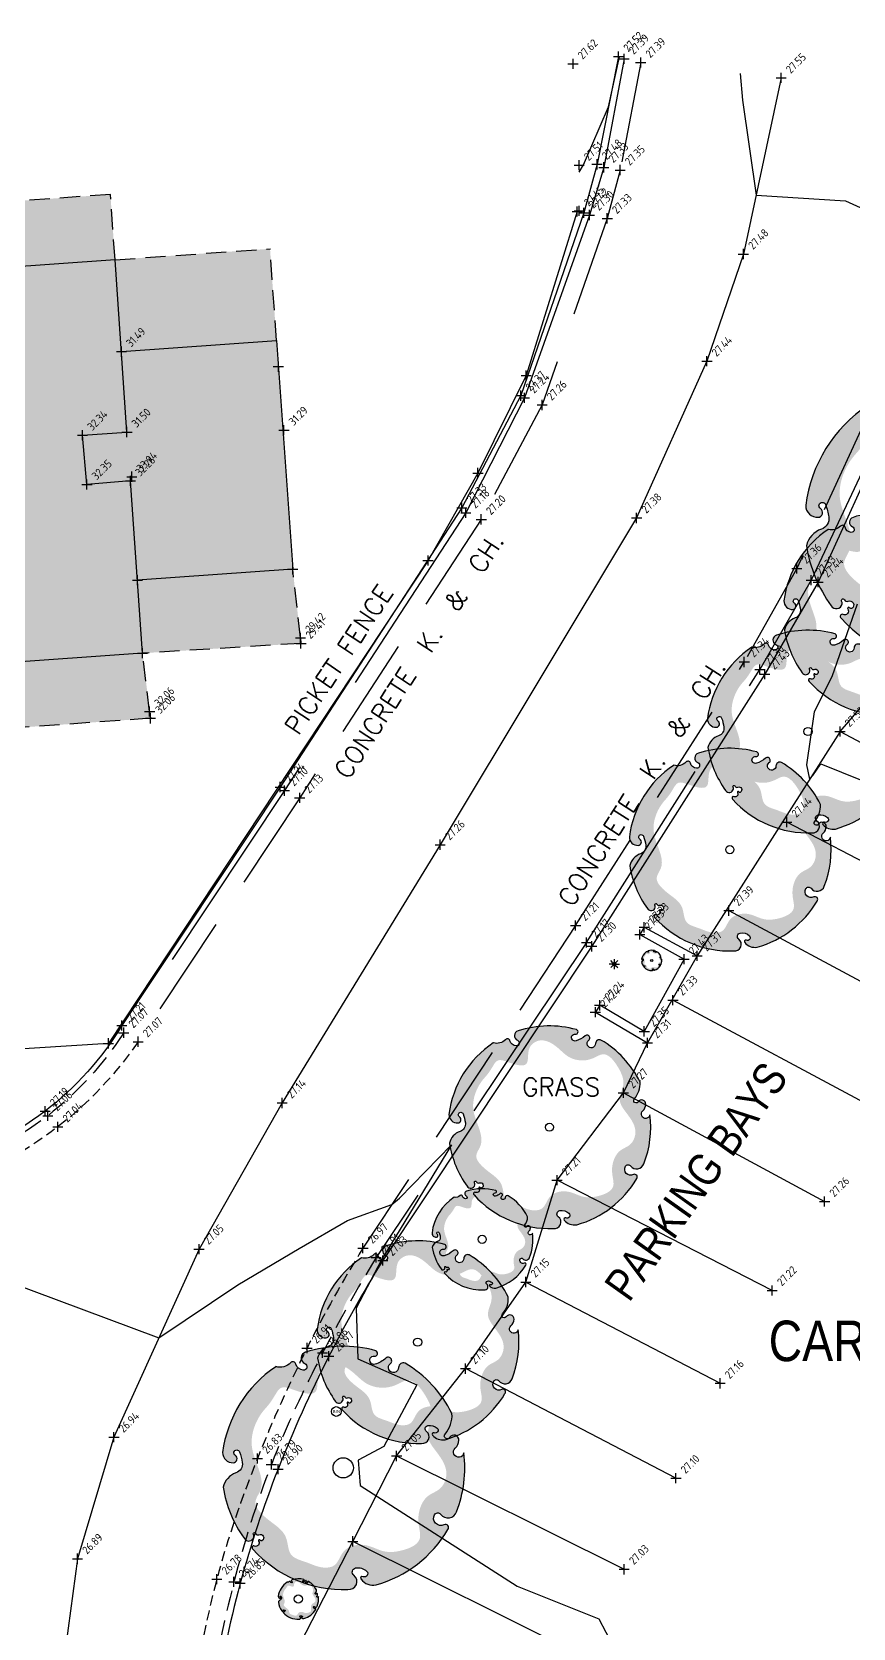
# Model space of a CAD drawing. Header units: metres. Extents: x 245957 to 247358, y 7418632 to 7419642.
# Drawn here: x 246377.57 to 246397.84, y 7419050.62 to 7419090 of the extents above; entities that cross this region are included whole.
import ezdxf
from ezdxf.enums import TextEntityAlignment as Align

# ---------------------------------------------------------------- set-up
doc = ezdxf.new("R2010")
doc.units = ezdxf.units.M
for name, pattern in [('DASHED', [0.75, 0.5, -0.25]), ('HIDDEN', [0.375, 0.25, -0.125]), ('PHANTOM', [2.5, 1.25, -0.25, 0.25, -0.25, 0.25, -0.25])]:
    doc.linetypes.add(name, pattern=pattern)
for name, color, linetype in [('-TEXT', 7, 'Continuous'), ('104_EXISTING_SURFACE-L', 35, 'Continuous'), ('104_EXISTING_SURFACE-S', 35, 'Continuous'), ('201_SINGLE_TREE-H', 63, 'Continuous'), ('201_SINGLE_TREE-S', 96, 'Continuous'), ('405_EDGE_FORMATION', 33, 'Continuous'), ('408_BACK_OF_KERB', 10, 'Continuous'), ('408_BACK_OF_KERB-L', 10, 'Continuous'), ('408_BACK_OF_KERB-S', 10, 'Continuous'), ('410_PEDESTRIAN_PATH-L', 32, 'Continuous'), ('410_PEDESTRIAN_PATH-S', 32, 'Continuous'), ('418_LANE_LINE_SOLID', 53, 'Continuous'), ('418_LANE_LINE_SOLID-L', 53, 'Continuous'), ('418_LANE_LINE_SOLID-S', 53, 'Continuous'), ('522_RUBBISH_BIN-S', 89, 'Continuous'), ('601_HOUSE', 229, 'BUILDING2'), ('601_HOUSE-S', 229, 'BUILDING2'), ('603_MAJOR_BUILDING-L', 229, 'BUILDING'), ('603_MAJOR_BUILDING-S', 229, 'BUILDING'), ('639_ROOF_RIDGE-L', 253, 'PHANTOM'), ('639_ROOF_RIDGE-S', 253, 'PHANTOM'), ('642_ROOF_GUTTER', 155, 'DASHED'), ('642_ROOF_GUTTER-L', 153, 'Continuous'), ('642_ROOF_GUTTER-S', 153, 'Continuous'), ('903_FENCE', 24, 'FENCELINE'), ('903_FENCE-S', 24, 'Continuous'), ('EX-BUILDING_LINE', 150, 'Continuous'), ('Surface_Contours_Major', 4, 'Continuous'), ('Surface_Contours_Minor', 253, 'Continuous')]:
    doc.layers.add(name, color=color, linetype=linetype)
for name, color, linetype, true_color in [('406_LIP_OF_KERB', 7, 'HIDDEN', 0xff4100), ('406_LIP_OF_KERB-L', 7, 'HIDDEN', 0xff4100), ('406_LIP_OF_KERB-S', 7, 'HIDDEN', 0xff4100), ('407_INVERT_OF_KERB', 7, 'DASHED', 0xff4100), ('407_INVERT_OF_KERB-L', 7, 'DASHED', 0xff4100), ('407_INVERT_OF_KERB-S', 7, 'DASHED', 0xff4100), ('419_EDGE_OF_CONCRETE', 7, 'Continuous', 0xff4100), ('419_EDGE_OF_CONCRETE-L', 7, 'Continuous', 0xff4100), ('419_EDGE_OF_CONCRETE-S', 7, 'Continuous', 0xff4100), ('711_LIGHT_POLE-S', 7, 'Continuous', 0xffa500)]:
    doc.layers.add(name, color=color, linetype=linetype, true_color=true_color)
doc.styles.add('BOLD', font='ARIALN.TTF')
doc.styles.add('ISO', font='iso.shx')
doc.styles.add('ISO18', font='iso.shx')
doc.styles.add('ISO2.5', font='isocp.shx', dxfattribs={"height": 2.5})
doc.styles.get("Standard").update_dxf_attribs({"font": 'SIMPLEX.shx'})
doc.linetypes.add('BUILDING', pattern='A,0.25,["/",ISO18,S=0.15,R=0,X=0,Y=0],0', length=0.25)
doc.linetypes.add('BUILDING2', pattern='A,0.25,["/",ISO18,S=0.15,R=180,X=0,Y=0],0', length=0.25)
doc.linetypes.add('FENCELINE', pattern='A,0.5,-0.2,["/",Standard,S=0.1,R=0,X=0,Y=-0.05],-0.25', length=0.95)

# ---------------------------------------------------------------- blocks, each defined once
blk = doc.blocks.new('CROSS')
at = {"color": 0, "linetype": 'Continuous'}
for p, q in [((-0.5, 0), (0.5, 0)), ((0, -0.5), (0, 0.5))]:
    blk.add_line(p, q, dxfattribs=at)
blk = doc.blocks.new('201C')
at = {"layer": '201_SINGLE_TREE-H', "transparency": 33554534}
h = blk.add_hatch(color=256, dxfattribs=at)
h.paths.add_polyline_path([(-0.3717, -0.3344, 0.222926), (0.0196, -0.4996, 0.770799), (0.0439, -0.4417, -0.650302), (0.0511, -0.4116, -0.234737), (0.0964, -0.4247, -0.847312), (0.0816, -0.4475, 0.78443), (0.0732, -0.4583, 0.276934), (0.1352, -0.4813, 0.193599), (0.4309, -0.2536, 0.800435), (0.4144, -0.2337, -0.75216), (0.3757, -0.1925, -0.528914), (0.4006, -0.1909, 0.594112), (0.4663, -0.1804, 0.123805), (0.4962, 0.0616, -1.41759), (0.4607, 0.0811, 0.206906), (0.4758, 0.1133, 0.759729), (0.4374, 0.1252, -1.073307), (0.4187, 0.1392, 0.194379), (0.4474, 0.2231, 0.144612), (0.2544, 0.4304, 0.53339), (0.2277, 0.4128, -1.592592), (0.1939, 0.4293, 1.030038), (0.1758, 0.4513, -0.10361), (0.1314, 0.4262, -1.238487), (0.1282, 0.4593, 0.884725), (0.1336, 0.4818, 0.147549), (-0.1551, 0.4753, 0.71725), (-0.1579, 0.4291, -0.864032), (-0.1646, 0.4015, -0.310704), (-0.1946, 0.4266, 0.58143), (-0.2167, 0.4321, -0.281558), (-0.2766, 0.4162), (-0.2775, 0.4159, 0.217121), (-0.4959, 0.0634), (-0.4959, 0.0634, 0.440011), (-0.4522, 0.021, 0.723973), (-0.4442, 0.0516, -1.384648), (-0.4262, 0.0659, -0.051107), (-0.4149, 0.0223, -0.361502), (-0.441, -0.0208, 0.256822), (-0.4937, -0.0791, 0.116166), (-0.4065, -0.2911, 0.67803), (-0.3682, -0.2843, 0.170035), (-0.3696, -0.274, -1.054701), (-0.3596, -0.2696, 0.431903), (-0.3468, -0.2749, -0.910728), (-0.3329, -0.2993, -0.42046), (-0.3418, -0.2976, 1.007885), (-0.3479, -0.3018, -0.766634), (-0.3646, -0.3216, 0.938602), (-0.3717, -0.3344)])
edge = h.paths.add_edge_path(flags=16)
edge.add_spline(control_points=[(-0.3177, 0.2468), (-0.303, 0.2628), (-0.2856, 0.2893), (-0.256, 0.3411), (-0.1928, 0.3155), (-0.0921, 0.286), (-0.1162, 0.3941), (-0.0359, 0.4462), (0.0392, 0.3985), (0.1028, 0.3299), (0.1957, 0.3214), (0.2784, 0.3804), (0.3442, 0.2961), (0.3785, 0.2147), (0.3303, 0.1307), (0.3915, 0.0592), (0.4378, -0.0139), (0.4055, -0.0919), (0.3459, -0.1091), (0.3102, -0.1666), (0.3057, -0.2282), (0.3286, -0.3091), (0.2408, -0.3447), (0.1647, -0.3496), (0.103, -0.3142), (0.0463, -0.3153), (0.0047, -0.3356), (-0.0139, -0.3682), (-0.0327, -0.4069), (-0.0927, -0.4151), (-0.1463, -0.3868), (-0.23, -0.3665), (-0.2245, -0.2773), (-0.2864, -0.2294), (-0.3344, -0.1941), (-0.3737, -0.1409), (-0.3276, -0.0866), (-0.344, -0.0009), (-0.3866, 0.0828), (-0.3665, 0.1796), (-0.3359, 0.2271), (-0.3177, 0.2468)], knot_values=[0, 0, 0, 0, 0.064972, 0.101243, 0.15652, 0.245586, 0.324463, 0.387907, 0.486094, 0.554514, 0.671826, 0.728629, 0.823661, 0.919885, 0.989953, 1.075257, 1.171704, 1.23593, 1.293575, 1.346478, 1.426142, 1.479146, 1.570817, 1.644481, 1.712561, 1.774901, 1.807, 1.846291, 1.885582, 1.928182, 2.007036, 2.074591, 2.151638, 2.226455, 2.293426, 2.340744, 2.397548, 2.47317, 2.587294, 2.673595, 2.754259, 2.754259, 2.754259, 2.754259], degree=3, periodic=0)
at = {"layer": '201_SINGLE_TREE-S'}
blk.add_lwpolyline([(-0.3717, -0.3344, 0.222926), (0.0196, -0.4996, 0.770799), (0.0439, -0.4417, -0.650302), (0.0511, -0.4116, -0.234737), (0.0964, -0.4247, -0.847312), (0.0816, -0.4475, 0.78443), (0.0732, -0.4583, 0.276934), (0.1352, -0.4813, 0.193599), (0.4309, -0.2536, 0.800435), (0.4144, -0.2337, -0.75216), (0.3757, -0.1925, -0.528914), (0.4006, -0.1909, 0.594112), (0.4663, -0.1804, 0.123805), (0.4962, 0.0616, -1.41759), (0.4607, 0.0811, 0.206906), (0.4758, 0.1133, 0.759729), (0.4374, 0.1252, -1.073307), (0.4187, 0.1392, 0.194379), (0.4474, 0.2231, 0.144612), (0.2544, 0.4304, 0.53339), (0.2277, 0.4128, -1.592592), (0.1939, 0.4293, 1.030038), (0.1758, 0.4513, -0.10361), (0.1314, 0.4262, -1.238487), (0.1282, 0.4593, 0.884725), (0.1336, 0.4818, 0.147549), (-0.1551, 0.4753, 0.71725), (-0.1579, 0.4291, -0.864032), (-0.1646, 0.4015, -0.310704), (-0.1946, 0.4266, 0.58143), (-0.2167, 0.4321, -0.281558), (-0.2766, 0.4162), (-0.2775, 0.4159, 0.217121), (-0.4959, 0.0634), (-0.4959, 0.0634, 0.440011), (-0.4522, 0.021, 0.723973), (-0.4442, 0.0516, -1.384648), (-0.4262, 0.0659, -0.051107), (-0.4149, 0.0223, -0.361502), (-0.441, -0.0208, 0.256822), (-0.4937, -0.0791, 0.116166), (-0.4065, -0.2911, 0.67803), (-0.3682, -0.2843, 0.170035), (-0.3696, -0.274, -1.054701), (-0.3596, -0.2696, 0.431903), (-0.3468, -0.2749, -0.910728), (-0.3329, -0.2993, -0.42046), (-0.3418, -0.2976, 1.007885), (-0.3479, -0.3018, -0.766634), (-0.3646, -0.3216, 0.938602), (-0.3717, -0.3344)], format="xyb", dxfattribs=at)
blk = doc.blocks.new('201T')
at = {"layer": '201_SINGLE_TREE-S'}
blk.add_circle((0, 0), 0.5, dxfattribs=at)
blk = doc.blocks.new('711')
blk.add_hatch(color=0).paths.add_polyline_path([(0.18, 0, 1), (-0.18, 0, 1)])
at = {"color": 0}
for p, q in [((-0.18, 0), (-0.5, 0)), ((-0.13, 0.13), (-0.35, 0.35)), ((0, 0.5), (0, 0.18)), ((0.13, 0.13), (0.35, 0.35)), ((0.18, 0), (0.5, 0)), ((-0.35, -0.35), (-0.13, -0.13)), ((0, -0.18), (0, -0.5)), ((0.13, -0.13), (0.35, -0.35))]:
    blk.add_line(p, q, dxfattribs=at)
blk.add_circle((0, 0), 0.177, dxfattribs=at)
blk = doc.blocks.new('522')
at = {"color": 0}
blk.add_circle((0, 0), 0.478, dxfattribs=at).dxf.unprotected_set("ltscale", 0)
at = {"color": 0, "style": 'ISO'}
blk.add_text('BIN', height=0.317, dxfattribs=at).set_placement((0, 0), align=Align.MIDDLE_CENTER)
blk = doc.blocks.new('CK')
at = {"layer": '-TEXT'}
blk.add_text('CONCRETE  K.  &  CH.', height=0.45, dxfattribs=at).set_placement((-0.032, -0.236), align=Align.CENTER)
blk = doc.blocks.new('G')
at = {"layer": '-TEXT'}
blk.add_text('GRASS', height=0.45, dxfattribs=at).set_placement((0.021, -0.235), align=Align.CENTER)

msp = doc.modelspace()

# ---------------------------------------------------------------- hatches: boundary and pattern name
at = {"layer": 'EX-BUILDING_LINE'}
h = msp.add_hatch(color=9, dxfattribs=at)
h.dxf.hatch_style = 1
h.paths.add_polyline_path([(246378.825, 7419080.051), (246379.92, 7419080.127), (246379.626, 7419084.378), (246334.99, 7419081.213), (246335.289, 7419077.004), (246336.367, 7419077.068), (246336.461, 7419075.818), (246335.376, 7419075.754), (246335.694, 7419071.52), (246348.475, 7419072.418), (246348.576, 7419071.045), (246351.826, 7419071.283), (246351.727, 7419072.645), (246380.305, 7419074.671), (246380.008, 7419078.923), (246378.933, 7419078.833)])
h.paths.add_polyline_path([(246379.626, 7419084.378), (246379.511, 7419085.99), (246334.876, 7419082.825), (246334.99, 7419081.213)])
h.paths.add_polyline_path([(246380.501, 7419073.064), (246380.479, 7419073.233), (246380.305, 7419074.671), (246351.727, 7419072.645), (246351.826, 7419071.283), (246348.576, 7419071.045), (246348.475, 7419072.418), (246335.694, 7419071.52), (246335.809, 7419069.896)])
h.paths.add_polyline_path([(246384.01, 7419076.746), (246380.179, 7419076.475), (246380.305, 7419074.671), (246384.213, 7419074.912), (246384.2, 7419075.052)])
h.paths.add_polyline_path([(246383.61, 7419082.384), (246379.783, 7419082.112), (246379.92, 7419080.127), (246378.825, 7419080.051), (246378.933, 7419078.833), (246380.008, 7419078.923), (246380.179, 7419076.475), (246384.01, 7419076.746)])
h.paths.add_polyline_path([(246383.45, 7419084.649), (246379.626, 7419084.378), (246379.783, 7419082.112), (246383.61, 7419082.384)])

# ---------------------------------------------------------------- linework, layer by layer
at = {"layer": '405_EDGE_FORMATION'}
for p, q in [((246397.516, 7419072.737), (246399.467, 7419075.011)), ((246397.516, 7419072.737), (246393.992, 7419067.203)), ((246392.17, 7419063.821), (246392.766, 7419065.056)), ((246390.533, 7419061.668), (246392.17, 7419063.821)), ((246389.762, 7419059.154), (246390.533, 7419061.668)), ((246388.274, 7419057.017), (246389.762, 7419059.154)), ((246386.574, 7419054.863), (246388.274, 7419057.017)), ((246385.492, 7419052.755), (246386.574, 7419054.863)), ((246384.199, 7419050.246), (246385.492, 7419052.755))]:
    msp.add_line(p, q, dxfattribs=at)
at = {"layer": '406_LIP_OF_KERB', "ltscale": 10}
for p, q in [((246392.597, 7419089.247), (246392.09, 7419086.592)), ((246392.09, 7419086.592), (246391.773, 7419085.4)), ((246391.773, 7419085.4), (246390.164, 7419080.795)), ((246390.164, 7419080.795), (246388.664, 7419077.973)), ((246398.173, 7419080.48), (246396.452, 7419076.764)), ((246388.664, 7419077.973), (246384.182, 7419071.101)), ((246396.452, 7419076.764), (246395.154, 7419074.454)), ((246390.992, 7419067.95), (246395.154, 7419074.454)), ((246384.182, 7419071.101), (246380.194, 7419065.084)), ((246390.992, 7419067.95), (246385.744, 7419059.989))]:
    msp.add_line(p, q, dxfattribs=at)
at = {"layer": '406_LIP_OF_KERB'}
for points, start_tangent, end_tangent in [([(246380.194, 7419065.084), (246378.214, 7419062.984), (246375.388, 7419061.445), (246372.67, 7419060.805)], (-0.563093, -0.826393), (-0.995258, -0.097275)), ([(246385.744, 7419059.989), (246384.364, 7419057.526), (246383.141, 7419054.801), (246382.137, 7419051.823), (246381.503, 7419048.659), (246381.127, 7419045.683)], (-0.527013, -0.849857), (-0.08923, -0.996011))]:
    msp.add_spline(points, degree=3, dxfattribs=dict(at, start_tangent=start_tangent, end_tangent=end_tangent))
at = {"layer": '407_INVERT_OF_KERB', "ltscale": 10}
for p, q in [((246392.188, 7419089.334), (246391.686, 7419086.659)), ((246391.686, 7419086.659), (246391.331, 7419085.482)), ((246391.331, 7419085.482), (246389.732, 7419080.973)), ((246389.732, 7419080.973), (246388.282, 7419078.132)), ((246398.601, 7419080.284), (246396.804, 7419076.472)), ((246388.282, 7419078.132), (246383.806, 7419071.279)), ((246396.804, 7419076.472), (246395.536, 7419074.267)), ((246391.259, 7419067.533), (246395.536, 7419074.267)), ((246383.806, 7419071.279), (246379.839, 7419065.307)), ((246391.259, 7419067.533), (246386.069, 7419059.759))]:
    msp.add_line(p, q, dxfattribs=at)
at = {"layer": '407_INVERT_OF_KERB'}
for points, start_tangent, end_tangent in [([(246379.839, 7419065.307), (246377.965, 7419063.259), (246375.233, 7419061.811), (246371.846, 7419061.065)], (-0.539268, -0.842134), (-0.996672, -0.081519)), ([(246386.069, 7419059.759), (246384.747, 7419057.405), (246383.484, 7419054.656), (246382.56, 7419051.755), (246381.906, 7419048.672), (246381.502, 7419045.614)], (-0.524235, -0.851573), (-0.092161, -0.995744))]:
    msp.add_spline(points, degree=3, dxfattribs=dict(at, start_tangent=start_tangent, end_tangent=end_tangent))
at = {"layer": '408_BACK_OF_KERB'}
for p, q in [((246392.052, 7419089.396), (246391.52, 7419086.734)), ((246391.52, 7419086.734), (246391.194, 7419085.536)), ((246391.194, 7419085.536), (246389.639, 7419081.026)), ((246389.639, 7419081.026), (246388.184, 7419078.259)), ((246398.699, 7419080.208), (246396.976, 7419076.426)), ((246388.184, 7419078.259), (246383.7, 7419071.368)), ((246396.976, 7419076.426), (246395.661, 7419074.153)), ((246395.661, 7419074.153), (246391.39, 7419067.438)), ((246383.7, 7419071.368), (246379.795, 7419065.484)), ((246391.39, 7419067.438), (246386.234, 7419059.686))]:
    msp.add_line(p, q, dxfattribs=at)
for points, start_tangent, end_tangent in [([(246379.795, 7419065.484), (246377.901, 7419063.372), (246375.149, 7419061.953), (246371.828, 7419061.234)], (-0.5221, -0.852884), (-0.996682, -0.081398)), ([(246386.234, 7419059.686), (246384.903, 7419057.323), (246383.648, 7419054.535), (246382.715, 7419051.72), (246382.057, 7419048.654), (246381.658, 7419045.571)], (-0.529524, -0.848295), (-0.08732, -0.99618))]:
    msp.add_spline(points, degree=3, dxfattribs=dict(at, start_tangent=start_tangent, end_tangent=end_tangent))
at = {"layer": '418_LANE_LINE_SOLID'}
for p, q in [((246396.063, 7419088.865), (246395.131, 7419084.52)), ((246395.131, 7419084.52), (246394.233, 7419081.877)), ((246394.233, 7419081.877), (246392.497, 7419078.008)), ((246392.497, 7419078.008), (246387.65, 7419069.945)), ((246397.516, 7419072.737), (246402.373, 7419070.162)), ((246401.113, 7419067.94), (246396.201, 7419070.504)), ((246387.65, 7419069.945), (246383.748, 7419063.573)), ((246394.774, 7419068.318), (246399.678, 7419065.69)), ((246398.583, 7419063.332), (246393.394, 7419066.109)), ((246392.17, 7419063.821), (246397.136, 7419061.142)), ((246383.748, 7419063.573), (246381.698, 7419059.966)), ((246395.843, 7419058.945), (246390.533, 7419061.668)), ((246381.698, 7419059.966), (246379.599, 7419055.327)), ((246389.762, 7419059.154), (246394.557, 7419056.655)), ((246393.468, 7419054.313), (246388.274, 7419057.017)), ((246379.599, 7419055.327), (246378.699, 7419052.327)), ((246386.574, 7419054.863), (246392.191, 7419052.067)), ((246391.109, 7419049.959), (246385.492, 7419052.755)), ((246378.699, 7419052.327), (246377.788, 7419045.625))]:
    msp.add_line(p, q, dxfattribs=at)
at = {"layer": '419_EDGE_OF_CONCRETE'}
for p, q in [((246392.684, 7419067.907), (246392.576, 7419067.731)), ((246392.576, 7419067.731), (246393.667, 7419067.121)), ((246392.684, 7419067.907), (246393.992, 7419067.203)), ((246393.992, 7419067.203), (246392.766, 7419065.056)), ((246393.667, 7419067.121), (246392.686, 7419065.339)), ((246391.586, 7419065.983), (246391.479, 7419065.815)), ((246391.479, 7419065.815), (246392.766, 7419065.056)), ((246392.686, 7419065.339), (246391.586, 7419065.983))]:
    msp.add_line(p, q, dxfattribs=at)
at = {"layer": '601_HOUSE'}
for p, q in [((246379.626, 7419084.378), (246334.99, 7419081.213)), ((246379.92, 7419080.127), (246379.626, 7419084.378)), ((246379.783, 7419082.112), (246383.61, 7419082.384)), ((246383.61, 7419082.384), (246384.01, 7419076.746)), ((246378.825, 7419080.051), (246379.92, 7419080.127)), ((246378.933, 7419078.833), (246378.825, 7419080.051)), ((246380.008, 7419078.923), (246378.933, 7419078.833)), ((246380.305, 7419074.671), (246380.008, 7419078.923)), ((246384.01, 7419076.746), (246380.179, 7419076.475)), ((246380.305, 7419074.671), (246351.727, 7419072.645))]:
    msp.add_line(p, q, dxfattribs=at)
at = {"layer": '642_ROOF_GUTTER'}
for p, q in [((246379.511, 7419085.99), (246334.876, 7419082.825)), ((246379.626, 7419084.378), (246379.511, 7419085.99)), ((246379.626, 7419084.378), (246383.45, 7419084.649)), ((246383.61, 7419082.384), (246383.45, 7419084.649)), ((246384.2, 7419075.052), (246384.01, 7419076.746)), ((246384.213, 7419074.912), (246380.305, 7419074.671)), ((246384.2, 7419075.052), (246384.213, 7419074.912)), ((246380.479, 7419073.233), (246380.305, 7419074.671)), ((246380.479, 7419073.233), (246380.501, 7419073.064)), ((246380.501, 7419073.064), (246335.809, 7419069.896))]:
    msp.add_line(p, q, dxfattribs=at)
at = {"layer": '903_FENCE', "ltscale": 20}
for p, q in [((246391.033, 7419085.571), (246389.772, 7419081.52)), ((246389.772, 7419081.52), (246388.581, 7419079.116)), ((246388.581, 7419079.116), (246387.35, 7419076.956)), ((246387.35, 7419076.956), (246379.466, 7419065.044)), ((246379.466, 7419065.044), (246371.196, 7419064.516))]:
    msp.add_line(p, q, dxfattribs=at)
at = {"layer": 'Surface_Contours_Major', "elevation": 27}
msp.add_lwpolyline([(246376.942, 7419059.188), (246380.708, 7419057.776), (246382.657, 7419059.088), (246384.169, 7419059.98), (246385.362, 7419060.674), (246386.456, 7419061.069), (246386.647, 7419061.223), (246387.925, 7419062.538), (246386.197, 7419059.701), (246385.574, 7419058.513), (246385.621, 7419057.257), (246387.077, 7419056.619), (246386.26, 7419055.094), (246385.629, 7419054.756), (246385.676, 7419054.131), (246389.546, 7419051.648), (246391.563, 7419050.844), (246392.08, 7419049.86)], dxfattribs=at)
at = {"layer": 'Surface_Contours_Minor', "elevation": 27.5}
for points in [[(246391.078, 7419086.539), (246391.188, 7419086.717), (246391.804, 7419088.155), (246392.075, 7419089.385)], [(246395.052, 7419088.976), (246395.108, 7419088.318), (246395.443, 7419085.974), (246397.655, 7419085.832), (246399.223, 7419085.115)], [(246397.94, 7419075.878), (246397.318, 7419074.088), (246396.876, 7419073.225), (246396.69, 7419071.912), (246396.766, 7419071.559), (246396.843, 7419071.654), (246397.045, 7419071.938), (246398.575, 7419071.324)]]:
    msp.add_lwpolyline(points, dxfattribs=at)

# ---------------------------------------------------------------- block references
at = {"layer": '-TEXT'}
for p, rotation in [((246387.135, 7419074.645), 56.88490238806644), ((246392.636, 7419071.515), 57.38749155537683)]:
    msp.add_blockref('CK', p, dxfattribs=dict(at, rotation=rotation))
msp.add_blockref('G', (246390.614, 7419063.978), dxfattribs=at)
at = {"layer": '104_EXISTING_SURFACE-S', "xscale": 0.25, "yscale": 0.25, "zscale": 0.25}
msp.add_blockref('CROSS', (246390.927, 7419089.212), dxfattribs=at)
at = {"layer": '201_SINGLE_TREE-S'}
for name, p, xscale, yscale, zscale in [('201C', (246400.143, 7419077.876), 7, 7, 7), ('201C', (246398.612, 7419075.645), 5, 5, 5), ('201C', (246396.725, 7419072.738), 5, 5, 5), ('201T', (246396.725, 7419072.738), 0.2, 0.2, 0.2), ('201C', (246394.797, 7419069.824), 5, 5, 5), ('201T', (246394.797, 7419069.824), 0.2, 0.2, 0.2), ('201C', (246392.868, 7419067.09), 0.5, 0.5, 0.5), ('201T', (246392.868, 7419067.09), 0.05, 0.05, 0.05), ('201C', (246390.345, 7419062.974), 5, 5, 5), ('201T', (246390.345, 7419062.974), 0.2, 0.2, 0.2), ('201C', (246388.687, 7419060.207), 2.5, 2.5, 2.5), ('201C', (246387.093, 7419057.671), 5, 5, 5), ('201T', (246388.687, 7419060.207), 0.2, 0.2, 0.2), ('201T', (246387.093, 7419057.671), 0.2, 0.2, 0.2), ('201C', (246385.256, 7419054.569), 6, 6, 6), ('201T', (246385.256, 7419054.569), 0.5, 0.5, 0.5), ('201T', (246384.149, 7419051.333), 0.2, 0.2, 0.2)]:
    msp.add_blockref(name, p, dxfattribs=dict(at, xscale=xscale, yscale=yscale, zscale=zscale))
msp.add_blockref('201C', (246384.149, 7419051.333), dxfattribs=at)
at = {"layer": '406_LIP_OF_KERB-S', "xscale": 0.25, "yscale": 0.25, "zscale": 0.25}
for p in [(246392.597, 7419089.247), (246392.09, 7419086.592), (246391.773, 7419085.4), (246390.164, 7419080.795), (246388.664, 7419077.973), (246396.452, 7419076.764), (246395.154, 7419074.454), (246384.182, 7419071.101), (246390.992, 7419067.95), (246380.194, 7419065.084), (246378.214, 7419062.984), (246385.744, 7419059.989), (246384.364, 7419057.526), (246383.141, 7419054.801), (246382.137, 7419051.823)]:
    msp.add_blockref('CROSS', p, dxfattribs=at)
at = {"layer": '407_INVERT_OF_KERB-S', "xscale": 0.25, "yscale": 0.25, "zscale": 0.25}
for p in [(246392.188, 7419089.334), (246391.686, 7419086.659), (246391.331, 7419085.482), (246389.732, 7419080.973), (246388.282, 7419078.132), (246396.804, 7419076.472), (246395.536, 7419074.267), (246383.806, 7419071.279), (246391.259, 7419067.533), (246379.839, 7419065.307), (246377.965, 7419063.259), (246386.069, 7419059.759), (246384.747, 7419057.405), (246383.484, 7419054.656), (246382.56, 7419051.755)]:
    msp.add_blockref('CROSS', p, dxfattribs=at)
at = {"layer": '408_BACK_OF_KERB-S', "xscale": 0.25, "yscale": 0.25, "zscale": 0.25}
for p in [(246392.052, 7419089.396), (246391.52, 7419086.734), (246391.194, 7419085.536), (246389.639, 7419081.026), (246388.184, 7419078.259), (246396.976, 7419076.426), (246395.661, 7419074.153), (246383.7, 7419071.368), (246391.39, 7419067.438), (246379.795, 7419065.484), (246377.901, 7419063.372), (246386.234, 7419059.686), (246384.903, 7419057.323), (246383.648, 7419054.535), (246382.715, 7419051.72)]:
    msp.add_blockref('CROSS', p, dxfattribs=at)
at = {"layer": '410_PEDESTRIAN_PATH-S', "xscale": 0.25, "yscale": 0.25, "zscale": 0.25}
for p in [(246391.078, 7419086.711), (246391.079, 7419085.584)]:
    msp.add_blockref('CROSS', p, dxfattribs=at)
at = {"layer": '418_LANE_LINE_SOLID-S', "xscale": 0.25, "yscale": 0.25, "zscale": 0.25}
for p in [(246396.063, 7419088.865), (246395.131, 7419084.52), (246394.233, 7419081.877), (246392.497, 7419078.008), (246397.516, 7419072.737), (246396.201, 7419070.504), (246387.65, 7419069.945), (246394.774, 7419068.318), (246393.394, 7419066.109), (246383.748, 7419063.573), (246392.17, 7419063.821), (246390.533, 7419061.668), (246397.136, 7419061.142), (246381.698, 7419059.966), (246389.762, 7419059.154), (246395.843, 7419058.945), (246388.274, 7419057.017), (246394.557, 7419056.655), (246379.599, 7419055.327), (246386.574, 7419054.863), (246393.468, 7419054.313), (246385.492, 7419052.755), (246378.699, 7419052.327), (246392.191, 7419052.067)]:
    msp.add_blockref('CROSS', p, dxfattribs=at)
at = {"layer": '419_EDGE_OF_CONCRETE-S', "xscale": 0.25, "yscale": 0.25, "zscale": 0.25}
for p in [(246392.684, 7419067.907), (246392.576, 7419067.731), (246393.667, 7419067.121), (246393.992, 7419067.203), (246391.586, 7419065.983), (246391.479, 7419065.815), (246392.686, 7419065.339), (246392.766, 7419065.056)]:
    msp.add_blockref('CROSS', p, dxfattribs=at)
at = {"layer": '522_RUBBISH_BIN-S', "xscale": 0.25, "yscale": 0.25, "zscale": 0.25}
msp.add_blockref('522', (246385.086, 7419055.96), dxfattribs=at)
at = {"layer": '601_HOUSE-S', "xscale": 0.25, "yscale": 0.25, "zscale": 0.25}
for p in [(246383.656, 7419081.741), (246384.01, 7419076.746), (246380.179, 7419076.475), (246380.305, 7419074.671)]:
    msp.add_blockref('CROSS', p, dxfattribs=at)
at = {"layer": '603_MAJOR_BUILDING-S', "xscale": 0.25, "yscale": 0.25, "zscale": 0.25}
for p in [(246379.783, 7419082.112), (246379.92, 7419080.127), (246378.825, 7419080.051), (246380.008, 7419078.923), (246378.933, 7419078.833)]:
    msp.add_blockref('CROSS', p, dxfattribs=at)
at = {"layer": '639_ROOF_RIDGE-S', "xscale": 0.25, "yscale": 0.25, "zscale": 0.25}
for p in [(246383.795, 7419080.174), (246380.041, 7419079.025)]:
    msp.add_blockref('CROSS', p, dxfattribs=at)
at = {"layer": '642_ROOF_GUTTER-S', "xscale": 0.25, "yscale": 0.25, "zscale": 0.25}
for p in [(246384.2, 7419075.052), (246384.213, 7419074.912), (246380.479, 7419073.233), (246380.501, 7419073.064)]:
    msp.add_blockref('CROSS', p, dxfattribs=at)
at = {"layer": '711_LIGHT_POLE-S', "xscale": 0.25, "yscale": 0.25, "zscale": 0.25}
msp.add_blockref('711', (246391.946, 7419066.999), dxfattribs=at)
at = {"layer": '903_FENCE-S', "xscale": 0.25, "yscale": 0.25, "zscale": 0.25}
for p in [(246391.033, 7419085.571), (246389.772, 7419081.52), (246388.581, 7419079.116), (246387.35, 7419076.956), (246379.466, 7419065.044)]:
    msp.add_blockref('CROSS', p, dxfattribs=at)

# ---------------------------------------------------------------- texts
at = {"layer": '-TEXT'}
msp.add_text('PICKET FENCE', height=0.45, rotation=56.5028, dxfattribs=at).set_placement((246385.144, 7419074.514), align=Align.MIDDLE_CENTER)
at = {"layer": '-TEXT', "style": 'BOLD'}
msp.add_text('PARKING BAYS', height=0.8, rotation=54.6023, dxfattribs=at).set_placement((246394.288, 7419061.411), align=Align.CENTER)
msp.add_text('CAR  PARK', height=1, dxfattribs=at).set_placement((246398.842, 7419057.202), align=Align.CENTER)
at = {"layer": '104_EXISTING_SURFACE-L', "style": 'ISO2.5'}
msp.add_text('27.62', height=0.2, rotation=45, dxfattribs=at).set_placement((246391.095, 7419089.38), align=Align.MIDDLE_LEFT)
at = {"layer": '406_LIP_OF_KERB-L', "style": 'ISO2.5'}
for s, p in [('27.39', (246392.765, 7419089.414)), ('27.35', (246392.258, 7419086.76)), ('27.33', (246391.94, 7419085.568)), ('27.26', (246390.331, 7419080.963)), ('27.20', (246388.831, 7419078.14)), ('27.36', (246396.619, 7419076.931)), ('27.34', (246395.321, 7419074.622)), ('27.13', (246384.349, 7419071.268)), ('27.21', (246391.16, 7419068.117)), ('27.07', (246380.361, 7419065.251)), ('27.04', (246378.381, 7419063.151)), ('26.97', (246385.911, 7419060.156)), ('26.91', (246384.531, 7419057.693)), ('26.83', (246383.308, 7419054.969)), ('26.78', (246382.305, 7419051.99))]:
    msp.add_text(s, height=0.2, rotation=45, dxfattribs=at).set_placement(p, align=Align.MIDDLE_LEFT)
at = {"layer": '407_INVERT_OF_KERB-L', "style": 'ISO2.5'}
for s, p in [('27.39', (246392.355, 7419089.501)), ('27.33', (246391.854, 7419086.826)), ('27.30', (246391.498, 7419085.649)), ('27.24', (246389.899, 7419081.14)), ('27.18', (246388.449, 7419078.299)), ('27.33', (246396.971, 7419076.639)), ('27.30', (246395.703, 7419074.435)), ('27.10', (246383.974, 7419071.446)), ('27.17', (246391.426, 7419067.7)), ('27.07', (246380.006, 7419065.475)), ('27.06', (246378.133, 7419063.427)), ('26.91', (246386.236, 7419059.926)), ('26.86', (246384.915, 7419057.572)), ('26.79', (246383.651, 7419054.824)), ('26.74', (246382.727, 7419051.922))]:
    msp.add_text(s, height=0.2, rotation=45, dxfattribs=at).set_placement(p, align=Align.MIDDLE_LEFT)
at = {"layer": '408_BACK_OF_KERB-L', "style": 'ISO2.5'}
for s, p in [('27.52', (246392.219, 7419089.563)), ('27.48', (246391.688, 7419086.902)), ('27.42', (246391.361, 7419085.703)), ('27.37', (246389.807, 7419081.193)), ('27.33', (246388.352, 7419078.427)), ('27.44', (246397.144, 7419076.593)), ('27.43', (246395.828, 7419074.32)), ('27.24', (246383.867, 7419071.535)), ('27.30', (246391.558, 7419067.606)), ('27.21', (246379.962, 7419065.652)), ('27.19', (246378.068, 7419063.54)), ('27.03', (246386.401, 7419059.853)), ('26.97', (246385.07, 7419057.49)), ('26.90', (246383.816, 7419054.702)), ('26.85', (246382.882, 7419051.887))]:
    msp.add_text(s, height=0.2, rotation=45, dxfattribs=at).set_placement(p, align=Align.MIDDLE_LEFT)
at = {"layer": '410_PEDESTRIAN_PATH-L', "style": 'ISO2.5'}
for s, p in [('27.51', (246391.246, 7419086.879)), ('27.45', (246391.247, 7419085.751))]:
    msp.add_text(s, height=0.2, rotation=45, dxfattribs=at).set_placement(p, align=Align.MIDDLE_LEFT)
at = {"layer": '418_LANE_LINE_SOLID-L', "style": 'ISO2.5'}
for s, p in [('27.55', (246396.23, 7419089.032)), ('27.48', (246395.299, 7419084.687)), ('27.44', (246394.4, 7419082.044)), ('27.38', (246392.665, 7419078.175)), ('27.53', (246397.683, 7419072.905)), ('27.44', (246396.369, 7419070.671)), ('27.26', (246387.817, 7419070.113)), ('27.39', (246394.941, 7419068.486)), ('27.33', (246393.561, 7419066.277)), ('27.14', (246383.915, 7419063.74)), ('27.27', (246392.337, 7419063.988)), ('27.21', (246390.701, 7419061.835)), ('27.26', (246397.303, 7419061.309)), ('27.05', (246381.865, 7419060.133)), ('27.15', (246389.93, 7419059.322)), ('27.22', (246396.011, 7419059.112)), ('27.10', (246388.441, 7419057.184)), ('27.16', (246394.724, 7419056.822)), ('26.94', (246379.767, 7419055.495)), ('27.05', (246386.741, 7419055.03)), ('27.10', (246393.636, 7419054.48)), ('26.89', (246378.866, 7419052.494)), ('27.03', (246392.359, 7419052.234))]:
    msp.add_text(s, height=0.2, rotation=45, dxfattribs=at).set_placement(p, align=Align.MIDDLE_LEFT)
at = {"layer": '419_EDGE_OF_CONCRETE-L', "style": 'ISO2.5'}
for s, p in [('27.33', (246392.851, 7419068.074)), ('27.33', (246392.743, 7419067.899)), ('27.43', (246393.835, 7419067.289)), ('27.37', (246394.159, 7419067.37)), ('27.24', (246391.753, 7419066.15)), ('27.24', (246391.646, 7419065.982)), ('27.35', (246392.853, 7419065.507)), ('27.31', (246392.933, 7419065.223))]:
    msp.add_text(s, height=0.2, rotation=45, dxfattribs=at).set_placement(p, align=Align.MIDDLE_LEFT)
at = {"layer": '603_MAJOR_BUILDING-L', "style": 'ISO2.5'}
for s, p in [('31.49', (246379.95, 7419082.279)), ('32.34', (246378.992, 7419080.218)), ('31.50', (246380.087, 7419080.294)), ('32.35', (246379.101, 7419079.001)), ('32.26', (246380.175, 7419079.09))]:
    msp.add_text(s, height=0.2, rotation=45, dxfattribs=at).set_placement(p, align=Align.MIDDLE_LEFT)
at = {"layer": '639_ROOF_RIDGE-L', "style": 'ISO2.5'}
for s, p in [('31.29', (246383.962, 7419080.342)), ('33.94', (246380.208, 7419079.192))]:
    msp.add_text(s, height=0.2, rotation=45, dxfattribs=at).set_placement(p, align=Align.MIDDLE_LEFT)
at = {"layer": '642_ROOF_GUTTER-L', "style": 'ISO2.5'}
for s, p in [('29.42', (246384.367, 7419075.22)), ('29.41', (246384.38, 7419075.08)), ('32.06', (246380.646, 7419073.4)), ('32.06', (246380.668, 7419073.232))]:
    msp.add_text(s, height=0.2, rotation=45, dxfattribs=at).set_placement(p, align=Align.MIDDLE_LEFT)

doc.saveas('drawing.dxf')
